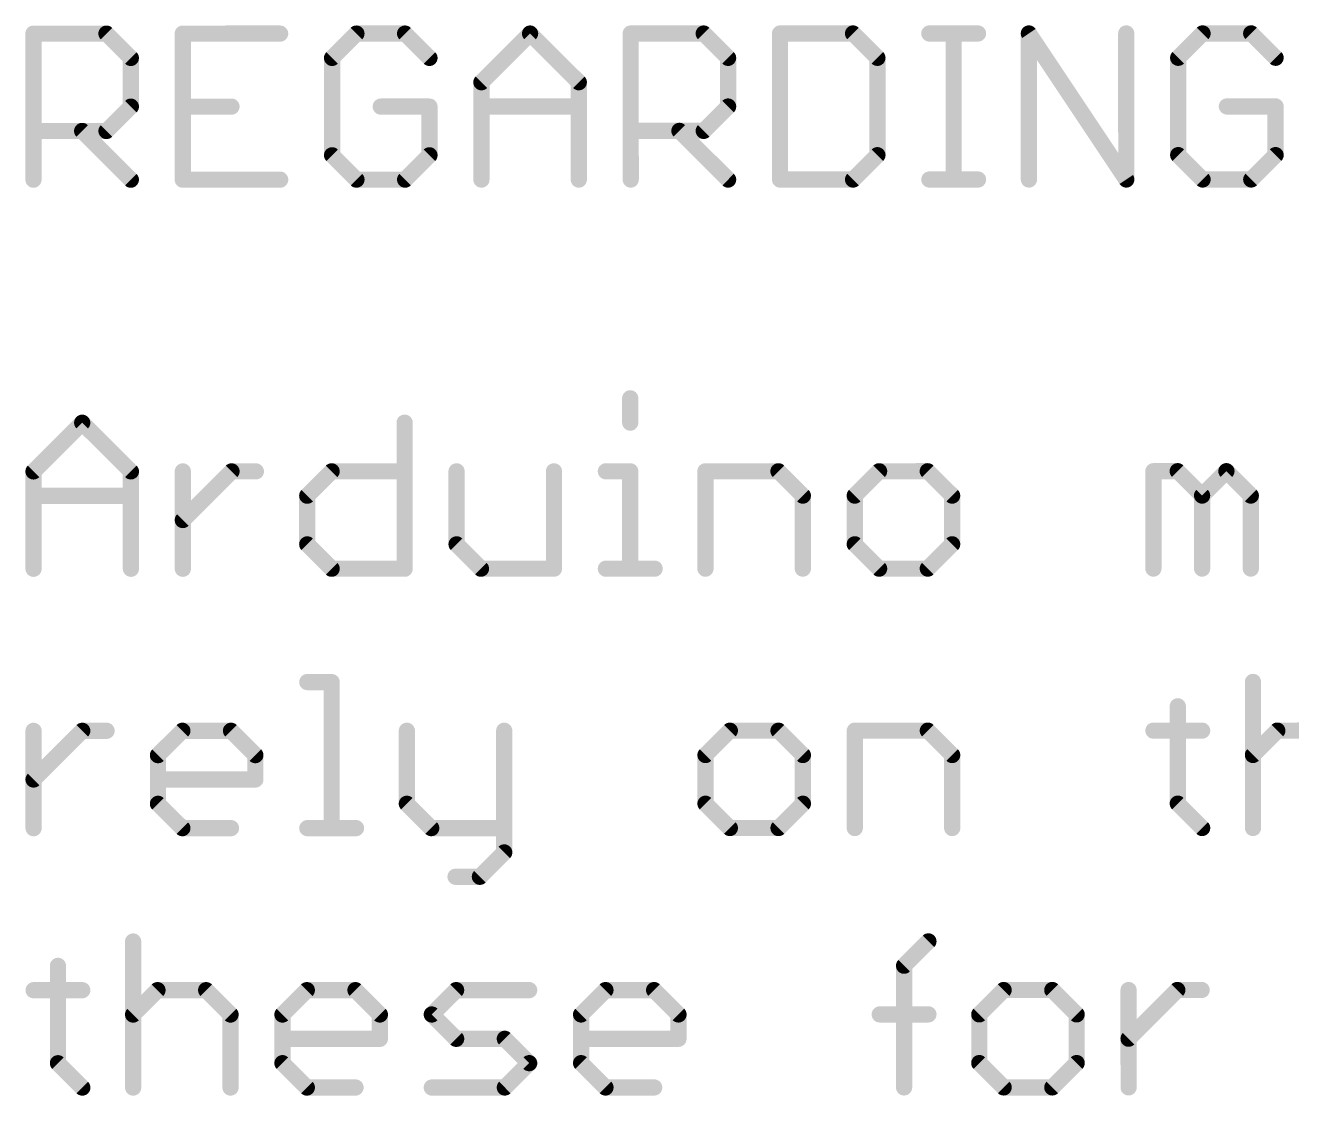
# Model space of a CAD drawing. Header units: millimetres. Extents: x -20 to 130, y -23 to 60.
# Drawn here: x -20.19 to -10.27, y -14.36 to -5.98 of the extents above; entities that cross this region are included whole.
import ezdxf

# ---------------------------------------------------------------- set-up
doc = ezdxf.new("R2010")
doc.units = ezdxf.units.MM
doc.header["$MEASUREMENT"] = 0
doc.layers.add('1', color=22, linetype='CONTINUOUS')

msp = doc.modelspace()

# ---------------------------------------------------------------- linework, layer by layer
at = {"layer": '1', "const_width": 0.127}
for points in [[(-20.12181, -6.04098), (-19.54981, -6.04088)], [(-20.12161, -7.18498), (-20.12181, -6.04098)], [(-19.54981, -6.04088), (-19.35907, -6.23154)], [(-18.18981, -6.04064), (-18.95241, -6.04077)], [(-18.95241, -6.04077), (-18.95221, -7.18477)], [(-17.59231, -6.04053), (-17.78297, -6.23127)], [(-17.21101, -6.04047), (-17.59231, -6.04053)], [(-17.02037, -6.23113), (-17.21101, -6.04047)], [(-16.61354, -6.42176), (-16.23231, -6.0403)], [(-16.23231, -6.0403), (-15.85094, -6.42163)], [(-15.44421, -6.04016), (-14.87221, -6.04006)], [(-15.44401, -7.18416), (-15.44421, -6.04016)], [(-14.87221, -6.04006), (-14.68157, -6.23073)], [(-13.70281, -6.03985), (-14.27481, -6.03995)], [(-14.27481, -6.03995), (-14.27461, -7.18395)], [(-13.51217, -6.23052), (-13.70281, -6.03985)], [(-13.10541, -6.03975), (-12.72411, -6.03968)], [(-12.91461, -7.18372), (-12.91481, -6.03972)], [(-12.32561, -7.18361), (-12.32581, -6.03961)], [(-12.32581, -6.03961), (-11.56301, -7.18348)], [(-11.56301, -7.18348), (-11.56321, -6.03948)], [(-10.96581, -6.03938), (-11.15637, -6.23011)], [(-10.58441, -6.03931), (-10.96581, -6.03938)], [(-10.39377, -6.22998), (-10.58441, -6.03931)], [(-19.35907, -6.23154), (-19.35901, -6.61284)], [(-17.78297, -6.23127), (-17.78284, -6.99387)], [(-14.68157, -6.23073), (-14.68151, -6.61203)], [(-13.51204, -6.99312), (-13.51217, -6.23052)], [(-11.15637, -6.23011), (-11.15624, -6.99271)], [(-16.61341, -7.18436), (-16.61354, -6.42176)], [(-15.85094, -6.42163), (-15.85081, -7.18423)], [(-19.35901, -6.61284), (-19.54967, -6.80358)], [(-18.95231, -6.61277), (-18.57101, -6.6127)], [(-17.02031, -6.61243), (-17.40161, -6.6125)], [(-17.02024, -6.99373), (-17.02031, -6.61243)], [(-16.61351, -6.61236), (-15.85091, -6.61223)], [(-14.68151, -6.61203), (-14.87207, -6.80276)], [(-10.39371, -6.61128), (-10.77501, -6.61134)], [(-10.39364, -6.99258), (-10.39371, -6.61128)], [(-19.54967, -6.80358), (-20.12167, -6.80368)], [(-19.74037, -6.80361), (-19.35891, -7.18484)], [(-14.87207, -6.80276), (-15.44407, -6.80286)], [(-15.06277, -6.80279), (-14.68141, -7.18403)], [(-17.78284, -6.99387), (-17.59211, -7.18453)], [(-17.21081, -7.18447), (-17.02024, -6.99373)], [(-13.70261, -7.18385), (-13.51204, -6.99312)], [(-11.15624, -6.99271), (-10.96561, -7.18338)], [(-10.58421, -7.18331), (-10.39364, -6.99258)], [(-18.95221, -7.18477), (-18.18961, -7.18464)], [(-17.59211, -7.18453), (-17.21081, -7.18447)], [(-14.27461, -7.18395), (-13.70261, -7.18385)], [(-13.10521, -7.18375), (-12.72391, -7.18368)], [(-10.96561, -7.18338), (-10.58421, -7.18331)], [(-15.44801, -8.89756), (-15.44798, -9.08816)], [(-17.21478, -9.08847), (-17.21458, -10.23247)], [(-20.12121, -9.47038), (-19.73998, -9.08891)], [(-19.73998, -9.08891), (-19.35851, -9.47024)], [(-20.12108, -10.23298), (-20.12121, -9.47038)], [(-19.35851, -9.47024), (-19.35838, -10.23284)], [(-18.95168, -10.23277), (-18.95181, -9.47017)], [(-18.95174, -9.85147), (-18.57051, -9.4701)], [(-18.57051, -9.4701), (-18.37981, -9.47007)], [(-17.97728, -9.6606), (-17.78661, -9.46997)], [(-17.78661, -9.46997), (-17.21471, -9.46987)], [(-16.80791, -9.4698), (-16.80781, -10.0417)], [(-16.04518, -10.23226), (-16.04531, -9.46966)], [(-15.63851, -9.46959), (-15.44791, -9.46956)], [(-15.44791, -9.46956), (-15.44778, -10.23216)], [(-14.85891, -9.46946), (-14.28691, -9.46936)], [(-14.85878, -10.23206), (-14.85891, -9.46946)], [(-14.28691, -9.46936), (-14.09628, -9.65992)], [(-13.49891, -9.46922), (-13.68948, -9.65985)], [(-13.11751, -9.46915), (-13.49891, -9.46922)], [(-12.92688, -9.65972), (-13.11751, -9.46915)], [(-11.35071, -9.46884), (-11.16011, -9.46881)], [(-11.35058, -10.23144), (-11.35071, -9.46884)], [(-11.16011, -9.46881), (-10.96938, -9.65938)], [(-10.96938, -9.65938), (-10.77871, -9.46874)], [(-10.77871, -9.46874), (-10.58808, -9.65931)], [(-20.12118, -9.66098), (-19.35848, -9.66084)], [(-17.97721, -10.0419), (-17.97728, -9.6606)], [(-14.09628, -9.65992), (-14.09618, -10.23192)], [(-13.68948, -9.65985), (-13.68941, -10.04115)], [(-12.92681, -10.04102), (-12.92688, -9.65972)], [(-10.96938, -9.65938), (-10.96928, -10.23138)], [(-10.58808, -9.65931), (-10.58798, -10.23131)], [(-17.78648, -10.23257), (-17.97721, -10.0419)], [(-16.80781, -10.0417), (-16.61708, -10.23236)], [(-13.68941, -10.04115), (-13.49878, -10.23182)], [(-13.11738, -10.23175), (-12.92681, -10.04102)], [(-17.21458, -10.23247), (-17.78648, -10.23257)], [(-16.61708, -10.23236), (-16.04518, -10.23226)], [(-15.63838, -10.23219), (-15.25708, -10.23213)], [(-13.49878, -10.23182), (-13.11738, -10.23175)], [(-17.97702, -11.1206), (-17.78632, -11.12057)], [(-17.78632, -11.12057), (-17.78612, -12.26457)], [(-10.57082, -11.11931), (-10.57062, -12.26331)], [(-11.15979, -11.31011), (-11.15965, -12.07271)], [(-20.12072, -12.26498), (-20.12085, -11.50238)], [(-20.12079, -11.88368), (-19.73955, -11.50231)], [(-19.73955, -11.50231), (-19.54885, -11.50228)], [(-19.14632, -11.6928), (-18.95565, -11.50217)], [(-18.95565, -11.50217), (-18.57435, -11.50211)], [(-18.57435, -11.50211), (-18.38372, -11.69267)], [(-17.19735, -11.50186), (-17.19725, -12.07376)], [(-16.43475, -11.50173), (-16.43459, -12.45503)], [(-14.66795, -11.50142), (-14.85852, -11.69206)], [(-14.28655, -11.50136), (-14.66795, -11.50142)], [(-14.09592, -11.69192), (-14.28655, -11.50136)], [(-13.68915, -11.50125), (-13.11715, -11.50115)], [(-13.68902, -12.26385), (-13.68915, -11.50125)], [(-13.11715, -11.50115), (-12.92652, -11.69172)], [(-11.35035, -11.50084), (-10.96905, -11.50078)], [(-10.57072, -11.69131), (-10.38015, -11.50068)], [(-10.38015, -11.50068), (-9.99875, -11.50061)], [(-19.14625, -12.0741), (-19.14632, -11.6928)], [(-18.38372, -11.69267), (-18.38369, -11.88337)], [(-14.85852, -11.69206), (-14.85845, -12.07336)], [(-14.09585, -12.07322), (-14.09592, -11.69192)], [(-12.92652, -11.69172), (-12.92642, -12.26372)], [(-18.38369, -11.88337), (-19.14629, -11.8835)], [(-18.95552, -12.26477), (-19.14625, -12.0741)], [(-17.19725, -12.07376), (-17.00652, -12.26443)], [(-14.85845, -12.07336), (-14.66782, -12.26402)], [(-14.28642, -12.26396), (-14.09585, -12.07322)], [(-11.15965, -12.07271), (-10.96892, -12.26338)], [(-18.57422, -12.26471), (-18.95552, -12.26477)], [(-17.97682, -12.2646), (-17.59552, -12.26453)], [(-17.00652, -12.26443), (-16.43462, -12.26433)], [(-14.66782, -12.26402), (-14.28642, -12.26396)], [(-16.43459, -12.45503), (-16.62516, -12.64566)], [(-16.62516, -12.64566), (-16.81586, -12.6457)], [(-19.34097, -13.15284), (-19.34077, -14.29684)], [(-13.30333, -13.34249), (-13.11267, -13.15175)], [(-19.92983, -13.34364), (-19.9297, -14.10624)], [(-13.30317, -14.29579), (-13.30333, -13.34249)], [(-20.1205, -13.53438), (-19.7392, -13.53431)], [(-19.34087, -13.72484), (-19.1502, -13.53421)], [(-19.1502, -13.53421), (-18.7689, -13.53414)], [(-18.7689, -13.53414), (-18.57827, -13.72471)], [(-18.17147, -13.72463), (-17.9808, -13.534)], [(-17.9808, -13.534), (-17.5995, -13.53394)], [(-17.5995, -13.53394), (-17.40887, -13.7245)], [(-17.00207, -13.72443), (-16.8114, -13.5338)], [(-16.8114, -13.5338), (-16.2395, -13.5337)], [(-15.83267, -13.72423), (-15.6421, -13.53359)], [(-15.6421, -13.53359), (-15.2607, -13.53353)], [(-15.2607, -13.53353), (-15.07007, -13.72409)], [(-12.5237, -13.53305), (-12.71427, -13.72368)], [(-12.1423, -13.53298), (-12.5237, -13.53305)], [(-11.95167, -13.72355), (-12.1423, -13.53298)], [(-11.54477, -14.29548), (-11.5449, -13.53288)], [(-11.54483, -13.91418), (-11.1636, -13.53281)], [(-11.1636, -13.53281), (-10.9729, -13.53278)], [(-18.57827, -13.72471), (-18.57817, -14.29671)], [(-18.1714, -14.10593), (-18.17147, -13.72463)], [(-17.40887, -13.7245), (-17.40883, -13.9152)], [(-16.81133, -13.9151), (-17.00207, -13.72443)], [(-15.8326, -14.10553), (-15.83267, -13.72423)], [(-15.07007, -13.72409), (-15.07003, -13.91479)], [(-13.49387, -13.72382), (-13.11257, -13.72375)], [(-12.71427, -13.72368), (-12.7142, -14.10498)], [(-11.9516, -14.10485), (-11.95167, -13.72355)], [(-17.40883, -13.9152), (-18.17143, -13.91533)], [(-16.43003, -13.91503), (-16.81133, -13.9151)], [(-16.2394, -14.1056), (-16.43003, -13.91503)], [(-15.07003, -13.91479), (-15.83263, -13.91493)], [(-19.9297, -14.10624), (-19.73907, -14.29691)], [(-17.98067, -14.2966), (-18.1714, -14.10593)], [(-16.42997, -14.29633), (-16.2394, -14.1056)], [(-15.64197, -14.29619), (-15.8326, -14.10553)], [(-12.7142, -14.10498), (-12.52357, -14.29565)], [(-12.14217, -14.29558), (-11.9516, -14.10485)], [(-17.59937, -14.29654), (-17.98067, -14.2966)], [(-17.00197, -14.29643), (-16.42997, -14.29633)], [(-15.26057, -14.29613), (-15.64197, -14.29619)], [(-12.52357, -14.29565), (-12.14217, -14.29558)]]:
    msp.add_lwpolyline(points, dxfattribs=at)
at = {"layer": '1', "const_width": 0.0635}
for points in [[(-20.12181, -6.00928, 1), (-20.1218, -6.07278)], [(-20.09011, -6.04097, 1), (-20.15351, -6.04098)], [(-19.52741, -6.01847, 1), (-19.5723, -6.06338)], [(-19.5498, -6.07268, 1), (-19.54981, -6.00918)], [(-18.92071, -6.04077, 1), (-18.98421, -6.04078)], [(-18.95241, -6.00907, 1), (-18.9524, -6.07257)], [(-18.1898, -6.07244, 1), (-18.18981, -6.00894)], [(-17.59231, -6.00883, 1), (-17.5923, -6.07233)], [(-17.5699, -6.06303, 1), (-17.61481, -6.01814)], [(-17.18861, -6.01806, 1), (-17.2335, -6.06297)], [(-17.211, -6.07227, 1), (-17.21101, -6.00877)], [(-16.20981, -6.01789, 1), (-16.2547, -6.0628)], [(-16.2098, -6.06279, 1), (-16.25471, -6.0179)], [(-15.41251, -6.04015, 1), (-15.47601, -6.04016)], [(-15.44421, -6.00846, 1), (-15.4442, -6.07196)], [(-14.84981, -6.01766, 1), (-14.8947, -6.06256)], [(-14.8722, -6.07186, 1), (-14.87221, -6.00836)], [(-14.24311, -6.03995, 1), (-14.30661, -6.03996)], [(-14.27481, -6.00825, 1), (-14.2748, -6.07175)], [(-13.68041, -6.01745, 1), (-13.7253, -6.06236)], [(-13.7028, -6.07165, 1), (-13.70281, -6.00815)], [(-13.10541, -6.00805, 1), (-13.1054, -6.07155)], [(-12.88301, -6.03971, 1), (-12.94651, -6.03972)], [(-12.7241, -6.07148, 1), (-12.72411, -6.00798)], [(-12.29411, -6.03961, 1), (-12.35761, -6.03962)], [(-12.29941, -6.02201, 1), (-12.3522, -6.05722)], [(-11.53141, -6.03948, 1), (-11.59491, -6.03949)], [(-10.96581, -6.00768, 1), (-10.9658, -6.07118)], [(-10.9433, -6.06187, 1), (-10.98821, -6.01698)], [(-10.56201, -6.01691, 1), (-10.6069, -6.06181)], [(-10.5844, -6.07111, 1), (-10.58441, -6.00761)], [(-19.32737, -6.23154, 1), (-19.39087, -6.23155)], [(-19.38157, -6.25395, 1), (-19.33668, -6.20904)], [(-17.75127, -6.23126, 1), (-17.81477, -6.23127)], [(-17.80548, -6.20877, 1), (-17.76057, -6.25366)], [(-17.04277, -6.25354, 1), (-16.99788, -6.20863)], [(-14.64977, -6.23072, 1), (-14.71327, -6.23073)], [(-14.70397, -6.25313, 1), (-14.65908, -6.20822)], [(-13.48037, -6.23052, 1), (-13.54387, -6.23053)], [(-13.53457, -6.25293, 1), (-13.48968, -6.20802)], [(-11.12467, -6.2301, 1), (-11.18817, -6.23012)], [(-11.17888, -6.20761, 1), (-11.13397, -6.25251)], [(-10.41617, -6.25238, 1), (-10.37128, -6.20747)], [(-16.58184, -6.42176, 1), (-16.64534, -6.42177)], [(-16.63605, -6.39927, 1), (-16.59114, -6.44416)], [(-15.81914, -6.42162, 1), (-15.88264, -6.42164)], [(-15.87334, -6.44403, 1), (-15.82845, -6.39913)], [(-19.39081, -6.61285, 1), (-19.32731, -6.61284)], [(-19.3366, -6.63534, 1), (-19.38151, -6.59045)], [(-18.95231, -6.58107, 1), (-18.9523, -6.64457)], [(-18.571, -6.6445, 1), (-18.57101, -6.581)], [(-17.40161, -6.5808, 1), (-17.4016, -6.6443)], [(-16.98851, -6.61243, 1), (-17.05201, -6.61244)], [(-17.0203, -6.64423, 1), (-17.02031, -6.58073)], [(-16.61351, -6.58066, 1), (-16.6135, -6.64416)], [(-15.8509, -6.64403, 1), (-15.85091, -6.58053)], [(-14.71321, -6.61203, 1), (-14.64971, -6.61202)], [(-14.659, -6.63452, 1), (-14.70391, -6.58963)], [(-10.77501, -6.57964, 1), (-10.775, -6.64314)], [(-10.36191, -6.61127, 1), (-10.42541, -6.61128)], [(-10.3937, -6.64308, 1), (-10.39371, -6.57958)], [(-20.12168, -6.77188, 1), (-20.12167, -6.83538)], [(-19.71788, -6.7811, 1), (-19.76277, -6.82601)], [(-19.54967, -6.83528, 1), (-19.54968, -6.77178)], [(-15.44408, -6.77106, 1), (-15.44407, -6.83456)], [(-15.04028, -6.78029, 1), (-15.08517, -6.8252)], [(-14.87207, -6.83446, 1), (-14.87208, -6.77096)], [(-19.57218, -6.78108, 1), (-19.52727, -6.82597)], [(-14.89458, -6.78026, 1), (-14.84967, -6.82516)], [(-17.76045, -6.97146, 1), (-17.80534, -7.01637)], [(-16.99774, -7.01623, 1), (-17.04265, -6.97134)], [(-13.48954, -7.01562, 1), (-13.53445, -6.97073)], [(-11.13385, -6.97031, 1), (-11.17874, -7.01521)], [(-10.37114, -7.01507, 1), (-10.41605, -6.97018)], [(-17.81464, -6.99387, 1), (-17.75114, -6.99386)], [(-17.05194, -6.99374, 1), (-16.98844, -6.99373)], [(-13.54374, -6.99313, 1), (-13.48024, -6.99312)], [(-11.18804, -6.99272, 1), (-11.12454, -6.9927)], [(-10.42534, -6.99258, 1), (-10.36184, -6.99257)], [(-19.3814, -7.20735, 1), (-19.33651, -7.16234)], [(-18.95221, -7.15307, 1), (-18.9522, -7.21657)], [(-18.1896, -7.21644, 1), (-18.18961, -7.15294)], [(-17.59211, -7.15283, 1), (-17.5921, -7.21633)], [(-17.6146, -7.20704, 1), (-17.56971, -7.16203)], [(-17.23331, -7.16197, 1), (-17.1884, -7.20696)], [(-17.2108, -7.21627, 1), (-17.21081, -7.15277)], [(-14.7038, -7.20653, 1), (-14.65891, -7.16152)], [(-14.27461, -7.15225, 1), (-14.2746, -7.21575)], [(-13.72511, -7.16136, 1), (-13.6802, -7.20635)], [(-13.7026, -7.21565, 1), (-13.70261, -7.15215)], [(-13.10521, -7.15205, 1), (-13.1052, -7.21555)], [(-12.7239, -7.21548, 1), (-12.72391, -7.15198)], [(-11.58941, -7.20109, 1), (-11.53661, -7.16588)], [(-10.96561, -7.15168, 1), (-10.9656, -7.21518)], [(-10.988, -7.20588, 1), (-10.94311, -7.16087)], [(-10.60671, -7.16081, 1), (-10.5618, -7.20581)], [(-10.5842, -7.21511, 1), (-10.58421, -7.15161)], [(-20.15331, -7.18498, 1), (-20.08991, -7.18497)], [(-18.98401, -7.18478, 1), (-18.92051, -7.18477)], [(-16.64521, -7.18437, 1), (-16.58171, -7.18436)], [(-15.88251, -7.18424, 1), (-15.81901, -7.18422)], [(-15.47581, -7.18416, 1), (-15.41231, -7.18415)], [(-14.30641, -7.18396, 1), (-14.24291, -7.18395)], [(-12.94631, -7.18372, 1), (-12.88281, -7.18371)], [(-12.35741, -7.18362, 1), (-12.29391, -7.18361)], [(-11.59471, -7.18349, 1), (-11.53121, -7.18348)], [(-15.41621, -8.89755, 1), (-15.47971, -8.89757)], [(-17.18298, -9.08846, 1), (-17.24648, -9.08847)], [(-19.71748, -9.0665, 1), (-19.76237, -9.11141)], [(-19.71747, -9.1114, 1), (-19.76238, -9.06651)], [(-15.47968, -9.08816, 1), (-15.41618, -9.08815)], [(-20.14371, -9.44788, 1), (-20.09871, -9.49277)], [(-20.08951, -9.47037, 1), (-20.15291, -9.47038)], [(-19.32681, -9.47024, 1), (-19.39031, -9.47025)], [(-19.38101, -9.49265, 1), (-19.33611, -9.44774)], [(-18.92011, -9.47017, 1), (-18.98361, -9.47018)], [(-18.57051, -9.4383, 1), (-18.5705, -9.5018)], [(-18.54801, -9.4925, 1), (-18.59291, -9.44761)], [(-18.3798, -9.50177, 1), (-18.37981, -9.43827)], [(-17.78661, -9.43817, 1), (-17.7866, -9.50167)], [(-17.76421, -9.49236, 1), (-17.80911, -9.44747)], [(-17.2147, -9.50157, 1), (-17.21471, -9.43807)], [(-16.77621, -9.46979, 1), (-16.83971, -9.4698)], [(-16.01351, -9.46966, 1), (-16.07701, -9.46967)], [(-15.63851, -9.43779, 1), (-15.6385, -9.50129)], [(-15.41611, -9.46955, 1), (-15.47961, -9.46956)], [(-15.4479, -9.50126, 1), (-15.44791, -9.43776)], [(-14.82721, -9.46945, 1), (-14.89071, -9.46946)], [(-14.85891, -9.43766, 1), (-14.8589, -9.50116)], [(-14.26451, -9.44685, 1), (-14.30941, -9.49176)], [(-14.2869, -9.50106, 1), (-14.28691, -9.43756)], [(-13.49891, -9.43742, 1), (-13.4989, -9.50092)], [(-13.47641, -9.49162, 1), (-13.52131, -9.44672)], [(-13.09511, -9.44665, 1), (-13.14001, -9.49156)], [(-13.1175, -9.50085, 1), (-13.11751, -9.43735)], [(-11.31901, -9.46884, 1), (-11.38251, -9.46885)], [(-11.35071, -9.43704, 1), (-11.3507, -9.50054)], [(-11.13761, -9.44631, 1), (-11.18251, -9.49122)], [(-11.1601, -9.50051, 1), (-11.16011, -9.43701)], [(-10.75631, -9.44624, 1), (-10.80121, -9.49115)], [(-10.75631, -9.49114, 1), (-10.80121, -9.44625)], [(-20.12118, -9.62928, 1), (-20.12117, -9.69278)], [(-19.35847, -9.69264, 1), (-19.35848, -9.62914)], [(-17.94558, -9.6606, 1), (-18.00908, -9.66061)], [(-17.99978, -9.6382, 1), (-17.95487, -9.6831)], [(-14.06448, -9.65992, 1), (-14.12798, -9.65993)], [(-14.11867, -9.68243, 1), (-14.07378, -9.63752)], [(-13.65778, -9.65985, 1), (-13.72128, -9.65986)], [(-13.71198, -9.63746, 1), (-13.66707, -9.68235)], [(-12.89508, -9.65971, 1), (-12.95858, -9.65972)], [(-12.94927, -9.68222, 1), (-12.90438, -9.63732)], [(-10.93758, -9.65937, 1), (-11.00118, -9.65938)], [(-10.99188, -9.63698, 1), (-10.94687, -9.68187)], [(-10.99187, -9.68188, 1), (-10.94688, -9.63697)], [(-10.55628, -9.65931, 1), (-10.61978, -9.65932)], [(-10.61047, -9.68182, 1), (-10.56558, -9.63691)], [(-18.97425, -9.82897, 1), (-18.92934, -9.87387)], [(-17.95481, -10.0195, 1), (-17.99971, -10.0644)], [(-18.00901, -10.04191, 1), (-17.94551, -10.0419)], [(-16.78541, -10.01929, 1), (-16.83031, -10.0642)], [(-16.83961, -10.0417, 1), (-16.77611, -10.04169)], [(-13.66701, -10.01875, 1), (-13.71191, -10.06366)], [(-13.72121, -10.04116, 1), (-13.65771, -10.04115)], [(-12.95851, -10.04102, 1), (-12.89501, -10.04101)], [(-12.90431, -10.06352, 1), (-12.94921, -10.01862)], [(-20.15278, -10.23298, 1), (-20.08938, -10.23297)], [(-19.39018, -10.23285, 1), (-19.32668, -10.23284)], [(-18.98348, -10.23278, 1), (-18.91998, -10.23277)], [(-17.78648, -10.20087, 1), (-17.78647, -10.26437)], [(-17.80897, -10.25507, 1), (-17.76408, -10.21006)], [(-17.24628, -10.23247, 1), (-17.18278, -10.23246)], [(-17.21457, -10.26427, 1), (-17.21458, -10.20077)], [(-16.61708, -10.20066, 1), (-16.61707, -10.26416)], [(-16.63957, -10.25487, 1), (-16.59468, -10.20986)], [(-16.07688, -10.23227, 1), (-16.01338, -10.23226)], [(-16.04517, -10.26406, 1), (-16.04518, -10.20056)], [(-15.63838, -10.20049, 1), (-15.63837, -10.26399)], [(-15.47948, -10.23216, 1), (-15.41598, -10.23215)], [(-15.25707, -10.26393, 1), (-15.25708, -10.20043)], [(-14.89058, -10.23206, 1), (-14.82708, -10.23205)], [(-14.12788, -10.23193, 1), (-14.06438, -10.23192)], [(-13.49878, -10.20012, 1), (-13.49877, -10.26362)], [(-13.52117, -10.25432, 1), (-13.47628, -10.20932)], [(-13.13988, -10.20926, 1), (-13.09497, -10.25425)], [(-13.11737, -10.26355, 1), (-13.11738, -10.20005)], [(-11.38238, -10.23145, 1), (-11.31888, -10.23144)], [(-11.00108, -10.23138, 1), (-10.93748, -10.23137)], [(-10.61968, -10.23132, 1), (-10.55618, -10.23131)], [(-17.97703, -11.0889, 1), (-17.97702, -11.1524)], [(-17.75462, -11.12056, 1), (-17.81812, -11.12057)], [(-17.78632, -11.15237, 1), (-17.78633, -11.08887)], [(-10.53912, -11.1193, 1), (-10.60262, -11.11931)], [(-11.12799, -11.31011, 1), (-11.19149, -11.31012)], [(-20.08915, -11.50237, 1), (-20.15255, -11.50238)], [(-19.73956, -11.47051, 1), (-19.73955, -11.53401)], [(-19.71705, -11.5247, 1), (-19.76196, -11.47981)], [(-19.54885, -11.53398, 1), (-19.54886, -11.47048)], [(-18.95566, -11.47037, 1), (-18.95565, -11.53387)], [(-18.93325, -11.52457, 1), (-18.97816, -11.47968)], [(-18.55196, -11.4796, 1), (-18.59685, -11.52451)], [(-18.57435, -11.53381, 1), (-18.57436, -11.47031)], [(-17.16565, -11.50186, 1), (-17.22915, -11.50187)], [(-16.40295, -11.50173, 1), (-16.46645, -11.50174)], [(-14.66796, -11.46962, 1), (-14.66795, -11.53312)], [(-14.64545, -11.52382, 1), (-14.69036, -11.47893)], [(-14.26416, -11.47885, 1), (-14.30905, -11.52376)], [(-14.28655, -11.53306, 1), (-14.28656, -11.46956)], [(-13.65745, -11.50125, 1), (-13.72095, -11.50126)], [(-13.68916, -11.46945, 1), (-13.68915, -11.53295)], [(-13.09476, -11.47865, 1), (-13.13965, -11.52356)], [(-13.11715, -11.53285, 1), (-13.11716, -11.46935)], [(-11.35036, -11.46904, 1), (-11.35035, -11.53254)], [(-10.96905, -11.53248, 1), (-10.96906, -11.46898)], [(-10.38016, -11.46888, 1), (-10.38015, -11.53238)], [(-10.35765, -11.52307, 1), (-10.40256, -11.47818)], [(-19.11462, -11.6928, 1), (-19.17812, -11.69281)], [(-19.16883, -11.67041, 1), (-19.12392, -11.7153)], [(-18.35192, -11.69267, 1), (-18.41542, -11.69268)], [(-18.40612, -11.71518, 1), (-18.36123, -11.67027)], [(-14.82682, -11.69205, 1), (-14.89032, -11.69206)], [(-14.88103, -11.66966, 1), (-14.83612, -11.71455)], [(-14.06412, -11.69192, 1), (-14.12762, -11.69193)], [(-14.11832, -11.71443, 1), (-14.07343, -11.66952)], [(-12.89472, -11.69171, 1), (-12.95822, -11.69172)], [(-12.94892, -11.71422, 1), (-12.90403, -11.66932)], [(-10.59323, -11.66891, 1), (-10.54832, -11.7138)], [(-20.14329, -11.86118, 1), (-20.09828, -11.90607)], [(-19.14629, -11.8517, 1), (-19.14628, -11.9152)], [(-18.41539, -11.88338, 1), (-18.35189, -11.88337)], [(-18.38368, -11.91507, 1), (-18.38369, -11.85157)], [(-19.12386, -12.0517, 1), (-19.16875, -12.09661)], [(-19.17805, -12.07411, 1), (-19.11455, -12.0741)], [(-17.17486, -12.05136, 1), (-17.21975, -12.09627)], [(-17.22905, -12.07377, 1), (-17.16555, -12.07376)], [(-14.83606, -12.05095, 1), (-14.88095, -12.09586)], [(-14.89025, -12.07336, 1), (-14.82675, -12.07335)], [(-14.12755, -12.07323, 1), (-14.06405, -12.07322)], [(-14.07335, -12.09572, 1), (-14.11826, -12.05083)], [(-11.13716, -12.05031, 1), (-11.18205, -12.09521)], [(-11.19135, -12.07272, 1), (-11.12785, -12.07271)], [(-20.15242, -12.26498, 1), (-20.08902, -12.26497)], [(-18.95553, -12.23307, 1), (-18.95552, -12.29657)], [(-18.97802, -12.28728, 1), (-18.93313, -12.24227)], [(-18.57422, -12.29651, 1), (-18.57423, -12.23301)], [(-17.97683, -12.2329, 1), (-17.97682, -12.2964)], [(-17.81792, -12.26457, 1), (-17.75442, -12.26456)], [(-17.59552, -12.29633, 1), (-17.59553, -12.23283)], [(-17.00653, -12.23273, 1), (-17.00652, -12.29623)], [(-17.02902, -12.28694, 1), (-16.98413, -12.24193)], [(-16.43462, -12.29613, 1), (-16.43463, -12.23263)], [(-14.66783, -12.23232, 1), (-14.66782, -12.29582)], [(-14.69022, -12.28653, 1), (-14.64533, -12.24152)], [(-14.30893, -12.24146, 1), (-14.26402, -12.28645)], [(-14.28642, -12.29576, 1), (-14.28643, -12.23226)], [(-13.72082, -12.26386, 1), (-13.65732, -12.26385)], [(-12.95812, -12.26372, 1), (-12.89462, -12.26371)], [(-10.99142, -12.28588, 1), (-10.94643, -12.24087)], [(-10.60242, -12.26331, 1), (-10.53892, -12.2633)], [(-16.41208, -12.47743, 1), (-16.45699, -12.43254)], [(-16.46629, -12.45504, 1), (-16.40279, -12.45503)], [(-16.81586, -12.614, 1), (-16.81585, -12.6775)], [(-16.64766, -12.62327, 1), (-16.60275, -12.66816)], [(-16.62515, -12.67746, 1), (-16.62516, -12.61396)], [(-19.30927, -13.15283, 1), (-19.37277, -13.15284)], [(-13.09016, -13.17425, 1), (-13.13507, -13.12936)], [(-19.89813, -13.34364, 1), (-19.96163, -13.34365)], [(-13.27153, -13.34248, 1), (-13.33503, -13.34249)], [(-13.32574, -13.31999, 1), (-13.28083, -13.36488)], [(-20.12051, -13.50258, 1), (-20.12049, -13.56608)], [(-19.73919, -13.56601, 1), (-19.73921, -13.50251)], [(-19.15021, -13.50241, 1), (-19.15019, -13.56591)], [(-19.1278, -13.5566, 1), (-19.1727, -13.51171)], [(-18.7465, -13.51164, 1), (-18.7914, -13.55654)], [(-18.76889, -13.56584, 1), (-18.76891, -13.50234)], [(-17.98081, -13.5022, 1), (-17.98079, -13.5657)], [(-17.9584, -13.5564, 1), (-18.0033, -13.51151)], [(-17.5771, -13.51143, 1), (-17.622, -13.55634)], [(-17.59949, -13.56564, 1), (-17.59951, -13.50214)], [(-16.81141, -13.502, 1), (-16.81139, -13.5655)], [(-16.789, -13.55619, 1), (-16.8339, -13.5113)], [(-16.23949, -13.5654, 1), (-16.23951, -13.5019)], [(-15.64211, -13.50179, 1), (-15.64209, -13.56529)], [(-15.6196, -13.55599, 1), (-15.6645, -13.5111)], [(-15.2383, -13.51102, 1), (-15.2832, -13.55593)], [(-15.26069, -13.56523, 1), (-15.26071, -13.50173)], [(-12.52371, -13.50125, 1), (-12.52369, -13.56475)], [(-12.5012, -13.55545, 1), (-12.5461, -13.51055)], [(-12.1199, -13.51048, 1), (-12.1648, -13.55539)], [(-12.14229, -13.56468, 1), (-12.14231, -13.50118)], [(-11.5132, -13.53287, 1), (-11.5767, -13.53288)], [(-11.16361, -13.50101, 1), (-11.16359, -13.56451)], [(-11.1411, -13.55521, 1), (-11.1861, -13.51032)], [(-10.97289, -13.56448, 1), (-10.97291, -13.50098)], [(-19.36337, -13.70244, 1), (-19.31846, -13.74734)], [(-18.54647, -13.7247, 1), (-18.60997, -13.72471)], [(-18.60066, -13.74721, 1), (-18.55577, -13.7023)], [(-18.13977, -13.72463, 1), (-18.20327, -13.72464)], [(-18.19397, -13.70224, 1), (-18.14906, -13.74713)], [(-17.37707, -13.7245, 1), (-17.44057, -13.72451)], [(-17.43126, -13.74701, 1), (-17.38637, -13.7021)], [(-16.97967, -13.70203, 1), (-17.02456, -13.74693)], [(-17.02457, -13.70203, 1), (-16.97966, -13.74693)], [(-15.80097, -13.72422, 1), (-15.86447, -13.72423)], [(-15.85517, -13.70183, 1), (-15.81026, -13.74672)], [(-15.03827, -13.72409, 1), (-15.10177, -13.7241)], [(-15.09246, -13.7466, 1), (-15.04757, -13.70169)], [(-13.49387, -13.69212, 1), (-13.49386, -13.75562)], [(-13.11256, -13.75555, 1), (-13.11257, -13.69205)], [(-12.68257, -13.72368, 1), (-12.74607, -13.72369)], [(-12.73677, -13.70129, 1), (-12.69186, -13.74618)], [(-11.91987, -13.72354, 1), (-11.98337, -13.72355)], [(-11.97406, -13.74605, 1), (-11.92917, -13.70115)], [(-18.17144, -13.88353, 1), (-18.17143, -13.94703)], [(-17.44053, -13.91521, 1), (-17.37703, -13.9152)], [(-17.40883, -13.9469, 1), (-17.40884, -13.8834)], [(-16.81134, -13.8833, 1), (-16.81133, -13.9468)], [(-16.83383, -13.9375, 1), (-16.78894, -13.89259)], [(-16.40764, -13.89253, 1), (-16.45253, -13.93743)], [(-16.43003, -13.94673, 1), (-16.43004, -13.88323)], [(-15.83264, -13.88313, 1), (-15.83263, -13.94663)], [(-15.10173, -13.9148, 1), (-15.03823, -13.91479)], [(-15.07003, -13.94649, 1), (-15.07004, -13.88299)], [(-11.56734, -13.89168, 1), (-11.52243, -13.93657)], [(-19.9073, -14.08384, 1), (-19.9522, -14.12875)], [(-19.9615, -14.10625, 1), (-19.898, -14.10624)], [(-18.149, -14.08353, 1), (-18.1939, -14.12844)], [(-18.2032, -14.10594, 1), (-18.1397, -14.10593)], [(-16.2169, -14.12809, 1), (-16.2618, -14.0832)], [(-16.2618, -14.1281, 1), (-16.2169, -14.08319)], [(-15.8102, -14.08312, 1), (-15.8551, -14.12803)], [(-15.8644, -14.10553, 1), (-15.8009, -14.10552)], [(-12.6918, -14.08258, 1), (-12.7367, -14.12749)], [(-12.746, -14.10499, 1), (-12.6825, -14.10498)], [(-11.9833, -14.10485, 1), (-11.9198, -14.10484)], [(-11.9291, -14.12735, 1), (-11.974, -14.08245)], [(-19.76146, -14.31941, 1), (-19.71657, -14.2744)], [(-19.37257, -14.29684, 1), (-19.30907, -14.29683)], [(-18.60987, -14.29671, 1), (-18.54637, -14.2967)], [(-17.98067, -14.2649, 1), (-17.98066, -14.3284)], [(-18.00316, -14.31911, 1), (-17.95827, -14.2741)], [(-17.59936, -14.32834, 1), (-17.59937, -14.26484)], [(-17.00197, -14.26473, 1), (-17.00196, -14.32823)], [(-16.45247, -14.27383, 1), (-16.40756, -14.31883)], [(-16.42996, -14.32813, 1), (-16.42997, -14.26463)], [(-15.64197, -14.26449, 1), (-15.64196, -14.32799)], [(-15.66436, -14.3187, 1), (-15.61947, -14.27369)], [(-15.26056, -14.32793, 1), (-15.26057, -14.26443)], [(-13.33487, -14.29579, 1), (-13.27137, -14.29578)], [(-12.52357, -14.26395, 1), (-12.52356, -14.32745)], [(-12.54596, -14.31815, 1), (-12.50107, -14.27315)], [(-12.16467, -14.27309, 1), (-12.11976, -14.31808)], [(-12.14216, -14.32738, 1), (-12.14217, -14.26388)], [(-11.57657, -14.29548, 1), (-11.51307, -14.29547)]]:
    msp.add_lwpolyline(points, format="xyb", dxfattribs=at)

doc.saveas('drawing.dxf')
